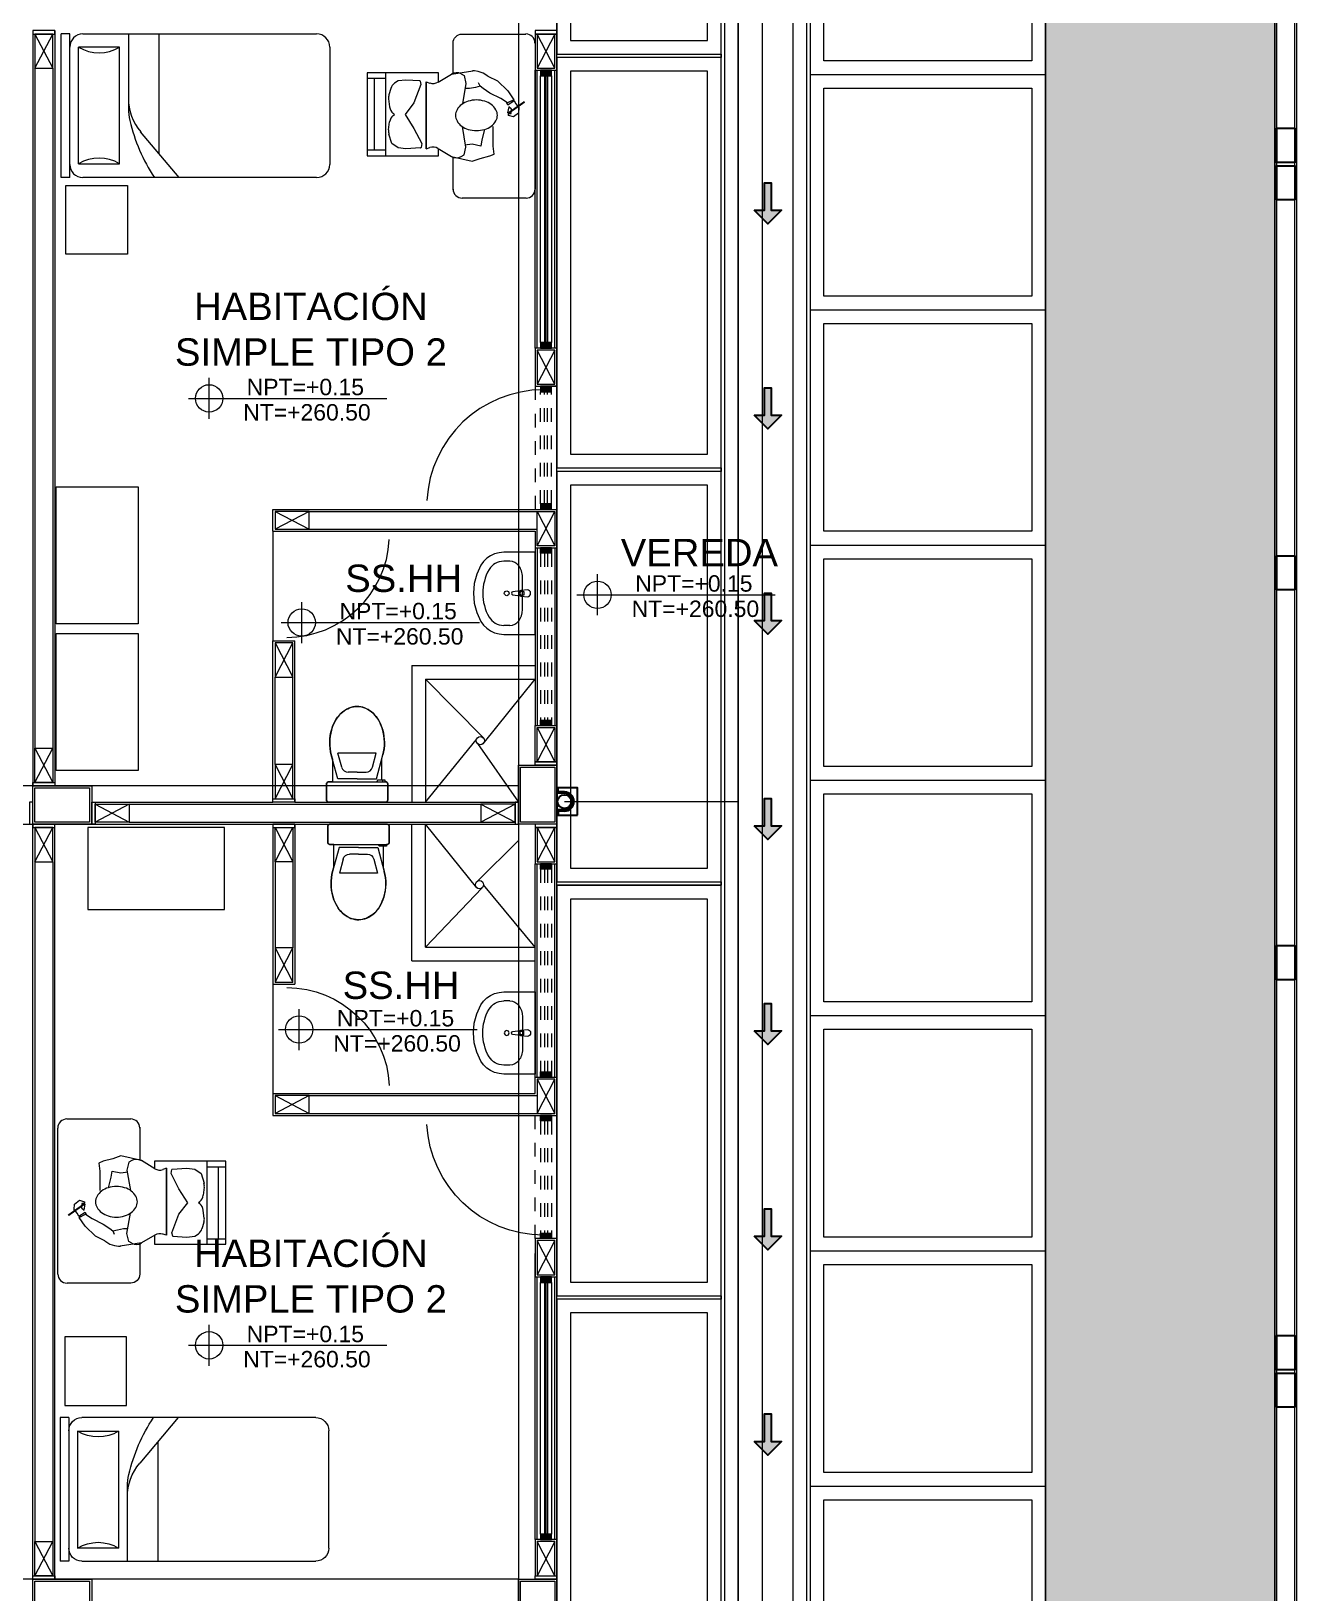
# Model space of a CAD drawing. Header units: metres. Extents: x 349075 to 349285, y 9281902 to 9282050.
# Drawn here: x 349152.67 to 349161.92, y 9282004.48 to 9282015.89 of the extents above; entities that cross this region are included whole.
import ezdxf

# ---------------------------------------------------------------- set-up
doc = ezdxf.new("R2010")
doc.units = ezdxf.units.M
doc.header["$LTSCALE"] = 0.25
doc.linetypes.add('01 nivel$0$HIDDEN2', pattern=[0.1875, 0.125, -0.0625])
doc.linetypes.add('DASHED2', pattern=[0.762, 0.635, -0.127])
for name, color, linetype, lineweight in [('.', 7, 'Continuous', 0), ('0_ CUNETAS', 151, 'Continuous', 5), ('0_VANOS', 30, 'Continuous', 9), ('AREA-VERDE', 3, 'CONTINUOUS', 9), ('ARQ-FONDO', 253, 'CONTINUOUS', 9), ('CUNETAS-RED', 5, 'CONTINUOUS', 18)]:
    doc.layers.add(name, color=color, linetype=linetype, lineweight=lineweight)
doc.styles.add('Arial_1', font='arial.ttf', dxfattribs={"height": 0.15})

# ---------------------------------------------------------------- blocks, each defined once
blk = doc.blocks.new('*U3833')
at = {"layer": '.', "lineweight": 30}
h = blk.add_hatch(color=1, dxfattribs=at)
h.dxf.hatch_style = 1
h.paths.add_polyline_path([(-0.025, -0.05), (-0.1, -0.05), (0, -0.15), (0.1, -0.05), (0.025, -0.05), (0.025, 0.15), (-0.025, 0.15)])
at = {"layer": '0_ CUNETAS', "color": 1, "lineweight": 30}
blk.add_lwpolyline([(-0.1, -0.05), (-0.025, -0.05), (-0.025, 0.15), (0.025, 0.15), (0.025, -0.05), (0.1, -0.05), (0, -0.15)], close=True, dxfattribs=at)
blk = doc.blocks.new('*U3824')
at = {"layer": '0_ CUNETAS', "color": 0, "linetype": 'ByBlock', "lineweight": -2, "transparency": 16777216}
for p in [(0, 25.5), (0, 24), (0, 22.5), (0, 21), (0, 19.5), (0, 18), (0, 16.5)]:
    blk.add_blockref('*U3833', p, dxfattribs=at)
blk = doc.blocks.new('red drenaje')
at = {"layer": 'CUNETAS-RED', "lineweight": 0}
for p, q in [((6.705, 111.023), (6.705, 73.493, 0)), ((7.305, 111.023), (7.305, 73.493, 0)), ((6.805, 110.923), (6.805, 73.903)), ((7.205, 110.923), (7.205, 73.903))]:
    blk.add_line(p, q, dxfattribs=at)
blk.add_lwpolyline([(6.805, 110.923), (7.205, 110.923), (7.205, 73.493), (6.805, 73.493), (6.805, 110.923)], dxfattribs=at)
blk.add_blockref('*U3824', (7.021, 71.131), dxfattribs=at)
blk = doc.blocks.new('C-4-flat-1-flat-1')
at = {"layer": 'ARQ-FONDO', "lineweight": 0}
for p, q in [((-0.436, -0.063), (-0.436, -0.473)), ((-0.306, -0.043), (-0.416, -0.043)), ((-0.286, -0.088), (-0.286, -0.063)), ((-0.122, -0.088), (-0.286, -0.088)), ((-0.266, -0.127), (-0.09, -0.079)), ((-0.09, -0.079), (-0.122, -0.088)), ((-0.266, -0.268), (-0.266, -0.127)), ((-0.216, -0.268), (-0.216, -0.203)), ((-0.179, -0.155), (-0.077, -0.128)), ((-0.077, -0.408), (-0.077, -0.128)), ((-0.266, -0.268), (-0.266, -0.409)), ((-0.216, -0.268), (-0.216, -0.333)), ((-0.275, -0.418), (-0.286, -0.413)), ((-0.274, -0.454), (-0.286, -0.454)), ((-0.275, -0.454), (-0.275, -0.418)), ((-0.275, -0.448), (-0.122, -0.448)), ((-0.275, -0.448), (-0.122, -0.448)), ((-0.275, -0.454), (-0.275, -0.448)), ((-0.274, -0.454), (-0.275, -0.454)), ((-0.274, -0.473), (-0.274, -0.454)), ((-0.274, -0.473), (-0.274, -0.454)), ((-0.266, -0.409), (-0.09, -0.456)), ((-0.179, -0.381), (-0.077, -0.408)), ((-0.122, -0.448), (-0.09, -0.456)), ((-0.416, -0.493), (-0.306, -0.493)), ((-0.286, -0.473), (-0.274, -0.473)), ((-0.286, -0.473), (-0.274, -0.473))]:
    blk.add_line(p, q, dxfattribs=at)
at = {"layer": 'ARQ-FONDO', "lineweight": 0, "flags": 128}
blk.add_lwpolyline([(-0.416, -0.043), (-0.306, -0.043, -0.016084), (-0.305, -0.043, -0.098696), (-0.298, -0.045, -0.082497), (-0.292, -0.049, -0.052188), (-0.29, -0.052, -0.043988), (-0.288, -0.055, -0.036572), (-0.287, -0.058, -0.034751), (-0.287, -0.061, -0.021821), (-0.286, -0.062, -0.006718), (-0.286, -0.063), (-0.286, -0.473, -0.016083), (-0.286, -0.474, -0.022806), (-0.287, -0.476, -0.021818), (-0.287, -0.478, -0.034754), (-0.288, -0.48, -0.036572), (-0.289, -0.483, -0.043988), (-0.291, -0.486, -0.052186), (-0.294, -0.489, -0.082496), (-0.3, -0.492, -0.082484), (-0.306, -0.493), (-0.416, -0.493, -0.016082), (-0.418, -0.493, -0.098699), (-0.425, -0.491, -0.082496), (-0.43, -0.487, -0.052185), (-0.433, -0.484, -0.043989), (-0.435, -0.481, -0.036572), (-0.436, -0.478, -0.034752), (-0.436, -0.475, -0.021821), (-0.436, -0.473, -0.006719), (-0.436, -0.473), (-0.436, -0.063, -0.016085), (-0.436, -0.062, -0.022804), (-0.436, -0.06, -0.021821), (-0.436, -0.058, -0.034752), (-0.435, -0.056, -0.036572), (-0.434, -0.053, -0.043989), (-0.432, -0.05, -0.052185), (-0.429, -0.047, -0.082499), (-0.423, -0.044, -0.082481), (-0.416, -0.043)], format="xyb", dxfattribs=at)
at = {"layer": 'ARQ-FONDO', "lineweight": 0}
for points in [[(-0.09, -0.456, 0.138325), (0.098, -0.453, 0.067431), (0.17, -0.421, 0.079159), (0.224, -0.373, 0.080244), (0.253, -0.323, 0.196401), (0.251, -0.207, 0.091852), (0.214, -0.151, 0.06635), (0.164, -0.111, 0.067294), (0.091, -0.08, 0.132913), (-0.09, -0.079)], [(-0.09, -0.079, -0.138325), (0.098, -0.082, -0.067431), (0.17, -0.115, -0.079159), (0.224, -0.163, -0.080244), (0.253, -0.212, -0.196401), (0.251, -0.328, -0.091852), (0.214, -0.385, -0.06635), (0.164, -0.424, -0.067294), (0.091, -0.455, -0.132913), (-0.09, -0.456)]]:
    blk.add_lwpolyline(points, format="xyb", dxfattribs=at)
for centre, major_axis, start_param, end_param in [((-0.416, -0.063), (0.02, -0.0013), 1.635126, 3.205922), ((-0.306, -0.063), (0.02, -0.0013), 0.06433, 1.635126), ((-0.166, -0.203), (0.0499, -0.0032), 1.896446, 3.205922), ((-0.166, -0.332), (0.0499, -0.0032), -3.077263, -1.767787), ((-0.416, -0.473), (0.02, -0.0013), -3.077263, -1.506467), ((-0.306, -0.473), (0.02, -0.0013), -1.506467, 0.06433)]:
    blk.add_ellipse(centre, major_axis=major_axis, ratio=1, start_param=start_param, end_param=end_param, dxfattribs=at)
blk = doc.blocks.new('Lavabo 22')
at = {"layer": 'ARQ-FONDO', "linetype": 'Continuous'}
for p, q in [((-0.3, 0), (-0.3, -0.229)), ((0.3, 0), (-0.3, 0)), ((0.3, -0.229), (0.3, 0)), ((0.119, -0.092), (-0.119, -0.092)), ((-0.025, -0.057), (-0.021, -0.099)), ((-0.018, -0.109), (-0.011, -0.162)), ((-0.014, -0.097), (-0.014, -0.082)), ((-0.014, -0.082), (0.014, -0.082)), ((0.011, -0.162), (0.018, -0.109)), ((0.014, -0.082), (0.014, -0.097)), ((0.021, -0.099), (0.025, -0.057)), ((-0.235, -0.183), (-0.235, -0.229)), ((0.235, -0.183), (0.235, -0.229)), ((-0.3, -0.229), (-0.297, -0.263)), ((-0.297, -0.263), (-0.289, -0.295)), ((-0.289, -0.295), (-0.274, -0.326)), ((-0.274, -0.326), (-0.256, -0.353)), ((0.256, -0.353), (0.274, -0.326)), ((0.274, -0.326), (0.289, -0.295)), ((0.289, -0.295), (0.297, -0.263)), ((0.297, -0.263), (0.3, -0.229)), ((-0.256, -0.353), (-0.232, -0.377)), ((-0.232, -0.377), (-0.205, -0.396)), ((-0.205, -0.396), (-0.14, -0.426)), ((-0.14, -0.426), (-0.071, -0.444)), ((-0.071, -0.444), (0, -0.45)), ((0, -0.45), (0.071, -0.444)), ((0.071, -0.444), (0.14, -0.426)), ((0.14, -0.426), (0.205, -0.396)), ((0.205, -0.396), (0.232, -0.377)), ((0.232, -0.377), (0.256, -0.353))]:
    blk.add_line(p, q, dxfattribs=at)
blk.add_circle((0, -0.207), 0.0175, dxfattribs=at)
for centre, radius, start, end in [((0, -0.057), 0.025, 0, 180), ((0, -0.097), 0.0211, 185.1696, 212.771), ((0, -0.097), 0.0211, 212.771, 327.229), ((0, -0.097), 0.0136, 180, 0), ((0, -0.097), 0.0211, 327.229, 354.8304), ((0, -0.16), 0.0112, 187.1389, 352.8611)]:
    blk.add_arc(centre, radius, start, end, dxfattribs=at)
for centre, major_axis, ratio, start_param, end_param in [((-0.119, -0.183), (0.116, 0), 0.783646, 1.570796, 3.141593), ((0.119, -0.183), (0.116, 0), 0.783646, 0, 1.570796), ((-0.119, -0.229), (0, 0.121), 0.956522, 1.570796, 2.644618), ((0, 0), (0, 0.382), 0.956522, 2.644618, 3.638567), ((0.119, -0.229), (0, 0.121), 0.956522, 3.638567, 4.712389)]:
    blk.add_ellipse(centre, major_axis=major_axis, ratio=ratio, start_param=start_param, end_param=end_param, dxfattribs=at)
blk = doc.blocks.new('columnas 2do bloque')
at = {"layer": 'ARQ-FONDO', "elevation": 0}
for points in [[(-0.28, -17.73), (-0.28, -17.3), (0, -17.3), (0, -17.73)], [(-0.265, -17.715), (-0.265, -17.315), (-0.015, -17.315), (-0.015, -17.715)], [(-3.83, -17.45), (-3.4, -17.45), (-3.4, -17.73), (-3.83, -17.73)], [(-3.815, -17.465), (-3.415, -17.465), (-3.415, -17.715), (-3.815, -17.715)], [(-3.83, -23.25), (-3.4, -23.25), (-3.4, -23.53), (-3.83, -23.53)], [(-3.815, -23.265), (-3.415, -23.265), (-3.415, -23.515), (-3.815, -23.515)], [(-0.28, -23.68), (-0.28, -23.25), (0, -23.25), (0, -23.68)], [(-0.265, -23.665), (-0.265, -23.265), (-0.015, -23.265), (-0.015, -23.665)]]:
    blk.add_lwpolyline(points, close=True, dxfattribs=at)
blk = doc.blocks.new('*U1056')
at = {"linetype": 'Continuous', "lineweight": 0, "true_color": 0xbebebe}
for points in [[(3037.252, 1360.543), (3037.212, 1360.543), (3037.212, 1360.463), (3037.252, 1360.463)], [(3039.242, 1360.543), (3039.202, 1360.543), (3039.202, 1360.463), (3039.242, 1360.463)]]:
    blk.add_hatch(color=9, dxfattribs=at).paths.add_polyline_path(points)
at = {"layer": '0_VANOS', "linetype": 'Continuous'}
for p, q in [((3037.252, 1360.513), (3039.202, 1360.513)), ((3037.252, 1360.503), (3039.202, 1360.503)), ((3037.252, 1360.493), (3039.202, 1360.493))]:
    blk.add_line(p, q, dxfattribs=at)
for points in [[(3037.212, 1360.543), (3037.212, 1360.463), (3037.252, 1360.463), (3037.252, 1360.543)], [(3037.252, 1360.543), (3039.202, 1360.543), (3039.202, 1360.463), (3037.252, 1360.463)], [(3039.202, 1360.543), (3039.202, 1360.463), (3039.242, 1360.463), (3039.242, 1360.543)]]:
    blk.add_lwpolyline(points, close=True, dxfattribs=at)
blk = doc.blocks.new('*U1057')
at = {"linetype": 'Continuous', "true_color": 0xbebebe}
for points in [[(3032.131, 1351.189), (3032.131, 1351.269), (3032.171, 1351.269), (3032.171, 1351.189)], [(3033.391, 1351.189), (3033.391, 1351.269), (3033.431, 1351.269), (3033.431, 1351.189)]]:
    blk.add_hatch(color=9, dxfattribs=at).paths.add_polyline_path(points)
at = {"layer": '0_VANOS', "linetype": 'Continuous'}
for p, q in [((3032.131, 1351.269), (3032.171, 1351.269)), ((3032.131, 1351.269), (3032.131, 1351.189)), ((3032.171, 1351.269), (3032.171, 1351.189)), ((3033.391, 1351.189), (3033.391, 1351.269)), ((3033.391, 1351.269), (3033.431, 1351.269)), ((3033.431, 1351.269), (3033.431, 1351.189)), ((3032.171, 1351.189), (3032.131, 1351.189)), ((3033.431, 1351.189), (3033.391, 1351.189))]:
    blk.add_line(p, q, dxfattribs=at)
at = {"layer": '0_VANOS', "linetype": '01 nivel$0$HIDDEN2', "ltscale": 0.5}
for p, q in [((3032.171, 1351.269), (3033.391, 1351.269)), ((3032.171, 1351.239), (3033.391, 1351.239)), ((3032.171, 1351.219), (3033.391, 1351.219)), ((3032.171, 1351.189), (3033.391, 1351.189))]:
    blk.add_line(p, q, dxfattribs=at)
at = {"layer": '0_VANOS', "linetype": '01 nivel$0$HIDDEN2'}
blk.add_line((3033.391, 1351.269), (3033.431, 1351.269), dxfattribs=at)
blk = doc.blocks.new('*U1060')
at = {"linetype": 'Continuous', "lineweight": 0, "true_color": 0xbebebe}
for points in [[(3037.252, 1360.543), (3037.212, 1360.543), (3037.212, 1360.463), (3037.252, 1360.463)], [(3039.132, 1360.543), (3039.092, 1360.543), (3039.092, 1360.463), (3039.132, 1360.463)]]:
    blk.add_hatch(color=9, dxfattribs=at).paths.add_polyline_path(points)
at = {"layer": '0_VANOS', "linetype": 'Continuous'}
for p, q in [((3037.252, 1360.513), (3039.092, 1360.513)), ((3037.252, 1360.503), (3039.092, 1360.503)), ((3037.252, 1360.493), (3039.092, 1360.493))]:
    blk.add_line(p, q, dxfattribs=at)
for points in [[(3037.212, 1360.543), (3037.212, 1360.463), (3037.252, 1360.463), (3037.252, 1360.543)], [(3037.252, 1360.543), (3039.092, 1360.543), (3039.092, 1360.463), (3037.252, 1360.463)], [(3039.092, 1360.543), (3039.092, 1360.463), (3039.132, 1360.463), (3039.132, 1360.543)]]:
    blk.add_lwpolyline(points, close=True, dxfattribs=at)
blk = doc.blocks.new('*U1052')
at = {"linetype": 'Continuous', "true_color": 0xbebebe}
for points in [[(3032.131, 1351.189), (3032.131, 1351.269), (3032.171, 1351.269), (3032.171, 1351.189)], [(3033.651, 1351.189), (3033.651, 1351.269), (3033.691, 1351.269), (3033.691, 1351.189)]]:
    blk.add_hatch(color=9, dxfattribs=at).paths.add_polyline_path(points)
at = {"layer": '0_VANOS', "linetype": 'Continuous'}
for p, q in [((3032.131, 1351.269), (3032.171, 1351.269)), ((3032.131, 1351.269), (3032.131, 1351.189)), ((3032.171, 1351.269), (3032.171, 1351.189)), ((3033.651, 1351.189), (3033.651, 1351.269)), ((3033.651, 1351.269), (3033.691, 1351.269)), ((3033.691, 1351.269), (3033.691, 1351.189)), ((3032.171, 1351.189), (3032.131, 1351.189)), ((3033.691, 1351.189), (3033.651, 1351.189))]:
    blk.add_line(p, q, dxfattribs=at)
at = {"layer": '0_VANOS', "linetype": '01 nivel$0$HIDDEN2', "ltscale": 0.5}
for p, q in [((3032.171, 1351.269), (3033.651, 1351.269)), ((3032.171, 1351.239), (3033.651, 1351.239)), ((3032.171, 1351.219), (3033.651, 1351.219)), ((3032.171, 1351.189), (3033.651, 1351.189))]:
    blk.add_line(p, q, dxfattribs=at)
at = {"layer": '0_VANOS', "linetype": '01 nivel$0$HIDDEN2'}
blk.add_line((3033.651, 1351.269), (3033.691, 1351.269), dxfattribs=at)
blk = doc.blocks.new('Cotas de elevación - M_Cota de elevación - Destino rellenado-517392-Nivel 1')
at = {"layer": 'ARQ-FONDO'}
for p, q in [((0, -0.0015), (0, 0.0015)), ((-0.0015, 0), (0.013, 0))]:
    blk.add_line(p, q, dxfattribs=at)
blk.add_circle((0, 0), 0.001, dxfattribs=at)
blk = doc.blocks.new('montante')
at = {"layer": 'ARQ-FONDO', "lineweight": 30}
for p, q in [((0, 0.07), (0.045, 0.07)), ((0, 0.06), (0.055, 0.06)), ((0.045, 0.07), (0.045, 0.095)), ((0, -0.06), (0.055, -0.06)), ((0, -0.07), (0.045, -0.07)), ((0.045, -0.07), (0.045, -0.095))]:
    blk.add_line(p, q, dxfattribs=at)
blk.add_lwpolyline([(-0.095, 0.1), (-0.095, -0.1), (0.055, -0.1), (0.055, 0.1)], close=True, dxfattribs=at)
blk.add_circle((0, 0), 0.05, dxfattribs=at)
for centre, radius, start, end in [((0, 0), 0.07, 90, 270), ((0, 0), 0.06, 90, 270), ((0.05, 0.095), 0.005, 0, 180), ((0.05, -0.095), 0.005, 180, 0)]:
    blk.add_arc(centre, radius, start, end, dxfattribs=at)
blk = doc.blocks.new('CAMA DE PLAZA Y MEDIA')
at = {"layer": 'ARQ-FONDO', "linetype": 'ByBlock', "lineweight": 0}
for p, q in [((-2.464, -0.474), (-2.464, 0.576)), ((-2.4, 0.576), (-2.464, 0.576)), ((-2.4, -0.474), (-2.4, 0.576)), ((-2.304, 0.576), (-0.596, 0.576)), ((-1.972, 0.576), (-1.972, 0.031)), ((-1.748, 0.576), (-1.748, -0.298)), ((-2.036, 0.48), (-2.336, 0.48)), ((-2.336, -0.374), (-2.336, 0.48)), ((-2.036, -0.374), (-2.036, 0.48)), ((-0.5, 0.48), (-0.5, -0.378)), ((-1.6, -0.474), (-1.882, -0.14)), ((-2.336, -0.374), (-2.036, -0.374)), ((-2.4, -0.474), (-2.464, -0.474)), ((-0.596, -0.474), (-2.304, -0.474))]:
    blk.add_line(p, q, dxfattribs=at)
for centre, radius, start, end in [((-2.304, 0.48), 0.096, 90, 180), ((-0.596, 0.48), 0.096, 0, 90), ((-2.186, 0.73), 0.292, 239.0362, 300.9638), ((-1.588, 0.107), 0.384, 180, 220.1059), ((-1.588, 0.031), 0.384, 180, 193.3928), ((-0.695, 0.244), 1.302, 193.3928, 213.4501), ((-2.186, -0.624), 0.292, 59.0362, 120.9638), ((-2.304, -0.378), 0.096, 180, 270), ((-0.596, -0.378), 0.096, 270, 0)]:
    blk.add_arc(centre, radius, start, end, dxfattribs=at)
blk = doc.blocks.new('escritorio dormitorios')
at = {"layer": 'ARQ-FONDO', "linetype": 'ByBlock', "lineweight": 0}
for p, q in [((-0.738, -0.105, -80.123), (-0.738, 0.361, -80.123)), ((-0.672, 0.428, -11.931), (0.395, 0.429, -80.123)), ((0.462, 0.362, -148.314), (0.462, -0.104, -148.314)), ((0.401, -0.17, -167.513), (0.163, -0.17, -167.513))]:
    blk.add_line(p, q, dxfattribs=at)
at = {"layer": 'ARQ-FONDO', "lineweight": 0}
for p, q in [((-0.395, 0.153), (-0.323, 0.229)), ((-0.323, 0.229), (-0.258, 0.272)), ((-0.258, 0.272), (-0.234, 0.227)), ((-0.254, 0.263), (-0.249, 0.275)), ((-0.249, 0.275), (-0.219, 0.229)), ((-0.219, 0.229), (-0.236, 0.221)), ((-0.43, 0.084), (-0.395, 0.153)), ((-0.267, 0.178), (-0.307, 0.097)), ((-0.234, 0.227), (-0.267, 0.178)), ((-0.356, 0.026), (-0.381, 0.016)), ((-0.34, 0.048), (-0.356, 0.026)), ((-0.307, 0.097), (-0.34, 0.048)), ((-0.445, -0.183), (-0.469, -0.027)), ((-0.447, -0.112), (-0.434, -0.09)), ((-0.434, -0.09), (-0.376, -0.077)), ((-0.376, -0.077), (-0.228, -0.103)), ((0.088, -0.077), (-0.061, -0.103)), ((0.146, -0.09), (0.088, -0.077)), ((0.158, -0.112), (0.146, -0.09)), ((-0.387, -0.281), (-0.445, -0.183)), ((0.098, -0.281), (0.157, -0.183)), ((-0.454, -0.277), (-0.454, -0.799)), ((-0.389, -0.277), (-0.454, -0.277)), ((-0.389, -0.367), (-0.38, -0.34)), ((0.101, -0.367), (0.092, -0.34)), ((0.152, -0.277), (0.101, -0.277)), ((0.152, -0.799), (0.152, -0.277)), ((-0.396, -0.413), (-0.402, -0.515)), ((-0.394, -0.411), (-0.37, -0.406)), ((0.101, -0.367), (-0.389, -0.367)), ((-0.389, -0.367), (0.101, -0.367)), ((-0.37, -0.406), (-0.235, -0.457)), ((-0.048, -0.457), (0.062, -0.399)), ((0.062, -0.399), (0.092, -0.405)), ((0.094, -0.408), (0.101, -0.515)), ((-0.402, -0.515), (-0.396, -0.573)), ((-0.235, -0.457), (-0.151, -0.522)), ((-0.151, -0.522), (-0.048, -0.457)), ((0.101, -0.515), (0.094, -0.573)), ((-0.454, -0.664), (0.152, -0.664)), ((-0.414, -0.664), (-0.414, -0.799)), ((-0.396, -0.573), (-0.378, -0.599)), ((-0.34, -0.626), (-0.294, -0.64)), ((-0.265, -0.642), (-0.205, -0.635)), ((-0.159, -0.609), (-0.151, -0.599)), ((-0.143, -0.609), (-0.151, -0.599)), ((-0.037, -0.642), (-0.096, -0.635)), ((0.062, -0.618), (-0.007, -0.64)), ((0.094, -0.573), (0.062, -0.618)), ((0.111, -0.664), (0.111, -0.799)), ((-0.454, -0.799), (0.152, -0.799)), ((-0.414, -0.747), (0.111, -0.747))]:
    blk.add_line(p, q, dxfattribs=at)
at = {"layer": 'ARQ-FONDO', "lineweight": 0, "const_width": 0.014}
blk.add_lwpolyline([(-0.157, 0.23), (-0.243, 0.352)], dxfattribs=at)
at = {"layer": 'ARQ-FONDO', "lineweight": 0}
for points in [[(-0.249, 0.275), (-0.227, 0.287), (-0.201, 0.31), (-0.16, 0.306), (-0.133, 0.27), (-0.143, 0.233), (-0.156, 0.233), (-0.156, 0.254), (-0.189, 0.255), (-0.205, 0.236), (-0.162, 0.228)], [(0.157, -0.183), (0.191, -0.032), (0.171, 0.026), (0.152, 0.097), (0.139, 0.129), (0.081, 0.122), (0.023, 0.122), (-0.061, 0.122)], [(-0.43, 0.084), (-0.453, 0.049), (-0.464, 0.013), (-0.469, -0.015), (-0.469, -0.03)], [(-0.356, 0.026), (-0.348, -0.008), (-0.339, -0.052), (-0.339, -0.083)], [(-0.041, 0.058), (0.036, 0.039), (0.081, 0.032), (0.068, -0.032), (0.075, -0.084)]]:
    blk.add_lwpolyline(points, dxfattribs=at)
blk.add_lwpolyline([(-0.256, 0, 0.07405), (-0.247, -0.06, 0.084801), (-0.223, -0.108, 0.106336), (-0.185, -0.142, 0.128955), (-0.144, -0.153, 0.128955), (-0.103, -0.142, 0.106336), (-0.065, -0.108, 0.084801), (-0.041, -0.06, 0.07405), (-0.032, 0, 0.07405), (-0.041, 0.06, 0.084801), (-0.065, 0.108, 0.106336), (-0.103, 0.142, 0.128955), (-0.144, 0.153, 0.128955), (-0.185, 0.142, 0.106336), (-0.223, 0.108, 0.084801), (-0.247, 0.06, 0.07405)], format="xyb", close=True, dxfattribs=at)
at = {"layer": 'ARQ-FONDO', "linetype": 'ByBlock', "lineweight": 0, "elevation": -80.123}
blk.add_lwpolyline([(-0.451, -0.171), (-0.672, -0.171, -0.414214), (-0.738, -0.105)], format="xyb", dxfattribs=at)
at = {"layer": 'ARQ-FONDO', "linetype": 'ByBlock', "lineweight": 0}
for centre, start, end in [((-0.672, 0.361, -11.931), 90, 180), ((0.395, 0.362, -80.123), 360, 90), ((0.395, -0.104, -148.314), 270, 0)]:
    blk.add_arc(centre, 0.0665, start, end, dxfattribs=at)
at = {"layer": 'ARQ-FONDO', "lineweight": 0}
for centre, radius, start, end in [((-0.384, -0.147), 0.0714, 150.9331, 210.9765), ((0.095, -0.147), 0.0714, 329.0235, 29.0669), ((-0.448, -0.318), 0.0714, 341.5564, 30.9765), ((0.159, -0.318), 0.0714, 149.0235, 198.4436), ((-0.393, -0.413), 0.0028, 101.3044, 176.6318), ((0.091, -0.408), 0.0028, 3.3682, 78.6956), ((0.091, -0.408), 0.0028, 3.3682, 78.6956), ((-0.32, -0.557), 0.0714, 215.5514, 252.9054), ((-0.273, -0.571), 0.0714, 252.9054, 277.1215), ((-0.214, -0.564), 0.0714, 277.1215, 321.3261), ((-0.087, -0.564), 0.0714, 218.6739, 262.8785), ((-0.028, -0.571), 0.0714, 262.8785, 287.0946)]:
    blk.add_arc(centre, radius, start, end, dxfattribs=at)
blk = doc.blocks.new('*U1569')
blk.add_arc((0.022, 0.048), 0.853, 0.1579, 87.0814)
blk = doc.blocks.new('*U1074')
at = {"linetype": 'Continuous', "true_color": 0xbebebe}
for points in [[(3032.131, 1351.189), (3032.131, 1351.269), (3032.171, 1351.269), (3032.171, 1351.189)], [(3032.991, 1351.189), (3032.991, 1351.269), (3033.031, 1351.269), (3033.031, 1351.189)]]:
    blk.add_hatch(color=9, dxfattribs=at).paths.add_polyline_path(points)
at = {"layer": '0_VANOS', "linetype": 'Continuous'}
for p, q in [((3032.131, 1351.269), (3032.171, 1351.269)), ((3032.131, 1351.269), (3032.131, 1351.189)), ((3032.171, 1351.269), (3032.171, 1351.189)), ((3032.991, 1351.189), (3032.991, 1351.269)), ((3032.991, 1351.269), (3033.031, 1351.269)), ((3033.031, 1351.269), (3033.031, 1351.189)), ((3032.171, 1351.189), (3032.131, 1351.189)), ((3033.031, 1351.189), (3032.991, 1351.189))]:
    blk.add_line(p, q, dxfattribs=at)
at = {"layer": '0_VANOS', "linetype": '01 nivel$0$HIDDEN2', "ltscale": 0.5}
for p, q in [((3032.171, 1351.269), (3032.991, 1351.269)), ((3032.171, 1351.239), (3032.991, 1351.239)), ((3032.171, 1351.219), (3032.991, 1351.219)), ((3032.171, 1351.189), (3032.991, 1351.189))]:
    blk.add_line(p, q, dxfattribs=at)
at = {"layer": '0_VANOS', "linetype": '01 nivel$0$HIDDEN2'}
blk.add_line((3032.991, 1351.269), (3033.031, 1351.269), dxfattribs=at)
blk = doc.blocks.new('*U995')
at = {"lineweight": 0}
blk.add_arc((0.022, 0.048), 0.753, 0.1579, 87.0814, dxfattribs=at)
blk = doc.blocks.new('BLOQUE EDF 07 PG')
at = {"layer": 'ARQ-FONDO'}
for p, q in [((-3.83, -11.93, -20.549), (-3.83, -17.45, -20.549)), ((-3.815, -12.205, 0), (-3.685, -11.955, 0)), ((-3.815, -11.955, 0), (-3.685, -12.205, 0)), ((-3.67, -11.93, -20.549), (-3.67, -17.45, -20.549)), ((-0.015, -11.955, 0), (-0.145, -12.205, 0)), ((-0.015, -12.205, 0), (-0.145, -11.955, 0)), ((-3.815, -12.205, -20.549), (-3.815, -17.175, -20.549)), ((-3.685, -12.205, -20.549), (-3.685, -17.175, -20.549)), ((-0.16, -14.25, -20.549), (-0.16, -12.22, -20.549)), ((-0.145, -14.25, -20.549), (-0.145, -12.22, -20.549)), ((-0.015, -14.25, -20.549), (-0.015, -12.22, -20.549)), ((0, -14.25, -20.549), (0, -12.22, 0)), ((-0.015, -14.265, 0), (-0.145, -14.515, 0)), ((-0.015, -14.515, 0), (-0.145, -14.265, 0)), ((-2.075, -15.43, -20.549), (0, -15.43, -20.549)), ((-2.075, -15.59, -20.549), (-2.075, -15.43, -20.549)), ((-2.06, -15.445, -20.549), (-1.81, -15.575, -20.549)), ((-1.81, -15.445, -20.549), (-2.06, -15.575, -20.549)), ((-1.81, -15.445, -20.549), (-0.145, -15.445, -20.549)), ((-0.145, -15.445, -726.032), (-0.015, -15.695, -726.032)), ((-0.145, -15.695, -726.032), (-0.015, -15.445, -726.032)), ((0, -15.43, -20.549), (0, -17.01, 0)), ((-2.075, -15.59, -20.549), (-0.16, -15.59, -20.549)), ((-2.075, -15.59, -20.549), (-2.075, -16.39, -20.549)), ((-1.81, -15.575, -20.549), (-0.145, -15.575, -20.549)), ((-0.16, -15.59, -20.549), (-0.16, -17.01)), ((-0.16, -15.71, -20.549), (0, -15.71, -20.549)), ((-0.145, -15.695, -20.549), (-0.145, -15.695, -20.549)), ((-0.145, -15.71, -20.549), (-0.145, -17.01, -20.549)), ((-0.015, -15.71, -20.549), (-0.015, -17.01, -20.549)), ((-2.075, -17.57, -20.549), (-2.075, -16.39, -20.549)), ((-2.075, -16.39, -20.549), (-1.915, -16.39, -20.549)), ((-2.06, -16.655, -20.549), (-1.93, -16.405, -20.549)), ((-2.06, -16.405, -20.549), (-1.93, -16.655, -20.549)), ((-1.915, -17.57, -20.549), (-1.915, -16.39, -20.549)), ((-2.06, -17.295), (-2.06, -16.655, -20.549)), ((-1.93, -17.295), (-1.93, -16.655, -20.549)), ((-1.06, -16.57, -20.549), (-1.06, -17.57, -20.549)), ((-1.06, -16.57, -20.549), (-0.16, -16.57, -20.549)), ((-0.96, -16.67, -20.549), (-0.96, -17.57, -20.549)), ((-0.96, -16.67, -20.549), (-0.16, -16.67, -20.549)), ((-0.96, -16.67, 0), (-0.54, -17.098, 0)), ((-0.54, -17.143, 0), (-0.16, -16.67, 0)), ((-0.96, -17.57, 0), (-0.59, -17.115, 0)), ((-0.145, -17.025), (-0.015, -17.275)), ((-0.145, -17.275), (-0.015, -17.025)), ((-3.815, -17.175, -705.483), (-3.685, -17.425, -705.483)), ((-3.815, -17.425, -705.483), (-3.685, -17.175, -705.483)), ((-0.581, -17.142, 0), (-0.28, -17.57, 0)), ((-2.06, -17.545), (-1.93, -17.295)), ((-2.06, -17.295), (-1.93, -17.545)), ((-3.375, -17.57, 0), (-2.075, -17.57, -20.549)), ((-1.915, -17.57, -20.549), (-0.28, -17.57, -20.549)), ((-3.125, -17.585, 0), (-3.375, -17.715, 0)), ((-3.375, -17.585, 0), (-3.125, -17.715, 0)), ((-3.125, -17.585, 0), (-0.555, -17.585, -20.549)), ((-0.555, -17.585, -20.549), (-0.305, -17.715, -20.549)), ((-0.305, -17.585, -20.549), (-0.555, -17.715, -20.549)), ((-3.83, -23.25, -20.549), (-3.83, -17.73, -20.549)), ((-3.815, -18.005, -20.549), (-3.685, -17.755, -20.549)), ((-3.815, -17.755, -20.549), (-3.685, -18.005, -20.549)), ((-3.67, -23.25, -20.549), (-3.67, -17.73, -20.549)), ((-3.375, -17.73, 0), (-0.28, -17.73, -20.549)), ((-3.125, -17.715, 0), (-0.555, -17.715, -20.549)), ((-2.075, -17.73, -20.549), (-2.075, -18.9, -20.549)), ((-2.06, -17.755, -20.549), (-1.93, -18.005, -20.549)), ((-2.06, -18.005, -20.549), (-1.93, -17.755, -20.549)), ((-1.915, -17.73, -20.549), (-1.915, -18.9, -20.549)), ((-1.06, -18.73, -20.549), (-1.06, -17.73, -20.549)), ((-0.96, -18.63, -20.549), (-0.96, -17.73, -20.549)), ((-0.586, -18.196, 0), (-0.96, -17.73, 0)), ((-0.145, -18.005, 0), (-0.015, -17.755, 0)), ((-0.145, -17.755, 0), (-0.015, -18.005, 0)), ((-0.586, -18.151, 0), (-0.28, -17.849, 0)), ((-3.815, -18.005, -20.549), (-3.815, -22.975, -20.549)), ((-3.685, -18.005, -20.549), (-3.685, -22.975, -20.549)), ((-2.06, -18.005, -20.549), (-2.06, -18.635, -20.549)), ((-1.93, -18.005, -20.549), (-1.93, -18.635, -20.549)), ((-0.16, -19.7, -20.549), (-0.16, -18.02, -20.549)), ((-0.145, -19.58, -20.549), (-0.145, -18.02, -20.549)), ((-0.015, -19.58, -20.549), (-0.015, -18.02, -20.549)), ((0, -19.86, -20.549), (0, -18.02, -20.549)), ((-0.96, -18.63, 0), (-0.546, -18.196, 0)), ((-0.16, -18.63, 0), (-0.536, -18.173, 0)), ((-2.06, -18.885, -20.549), (-1.93, -18.635, -20.549)), ((-2.06, -18.635, -20.549), (-1.93, -18.885, -20.549)), ((-0.96, -18.63, -20.549), (-0.16, -18.63, -20.549)), ((-1.06, -18.73, -20.549), (-0.16, -18.73, -20.549)), ((-2.075, -18.9, -20.549), (-1.915, -18.9, -20.549)), ((-2.075, -18.9, -20.549), (-2.075, -19.7, -20.549)), ((-0.16, -19.58, -20.549), (0, -19.58, -20.549)), ((-0.145, -19.845, -20.549), (-0.015, -19.595, -20.549)), ((-0.145, -19.595, -20.549), (-0.015, -19.845, -20.549)), ((-2.075, -19.7, -20.549), (-0.16, -19.7, -20.549)), ((-2.075, -19.7, -20.549), (-2.075, -19.86, -20.549)), ((-2.06, -19.715, -20.549), (-1.81, -19.845, -20.549)), ((-1.81, -19.715, -20.549), (-2.06, -19.845, -20.549)), ((-1.81, -19.715, -20.549), (-0.145, -19.715, -20.549)), ((-2.075, -19.86, -20.549), (0, -19.86, -20.549)), ((-1.81, -19.845, -20.549), (-0.145, -19.845, -20.549)), ((-0.16, -22.96, 0), (-0.16, -20.87, -20.549)), ((-0.015, -20.775), (-0.145, -21.025)), ((-0.015, -21.025), (-0.145, -20.775)), ((0, -22.96, 0), (0, -20.87, -20.549)), ((-0.145, -22.96, -20.549), (-0.145, -21.04, -20.549)), ((-0.015, -22.96, -20.549), (-0.015, -21.04, -20.549)), ((-3.815, -22.975, -705.483), (-3.685, -23.225, -705.483)), ((-3.815, -23.225, -705.483), (-3.685, -22.975, -705.483)), ((-0.015, -22.975, 0), (-0.145, -23.225, 0)), ((-0.015, -23.225, 0), (-0.145, -22.975, 0))]:
    blk.add_line(p, q, dxfattribs=at)
at = {"layer": 'ARQ-FONDO', "ltscale": 0.7}
for points in [[(-12.33, 1.5), (1.5, 1.5), (1.5, -36.63), (-12.33, -36.63)], [(0, -0.63), (-0.28, -0.63), (-0.28, -34.5), (0, -34.5)]]:
    blk.add_lwpolyline(points, close=True, dxfattribs=at)
at = {"layer": 'ARQ-FONDO'}
for points, elevation in [([(-3.83, -11.93), (-3.83, -11.955), (-3.67, -11.955), (-3.67, -11.93)], 0), ([(-3.815, -11.955), (-3.815, -12.205), (-3.685, -12.205), (-3.685, -11.955)], 0), ([(-0.16, -11.93), (-0.16, -11.955), (0, -11.955), (0, -11.93)], 0), ([(0, -12.22), (0, -11.955), (-0.16, -11.955), (-0.16, -12.22)], 0), ([(-0.015, -12.205), (-0.015, -11.955), (-0.145, -11.955), (-0.145, -12.205)], 0), ([(0, -14.53), (0, -14.25), (-0.16, -14.25), (-0.16, -14.53)], 0), ([(-0.015, -14.515), (-0.015, -14.265), (-0.145, -14.265), (-0.145, -14.515)], 0), ([(-3.659, -16.265), (-3.659, -15.265), (-3.059, -15.265), (-3.059, -16.265)], 0), ([(-1.81, -15.445), (-2.06, -15.445), (-2.06, -15.575), (-1.81, -15.575)], -20.549), ([(-0.145, -15.695), (-0.145, -15.445), (-0.015, -15.445), (-0.015, -15.695)], -726.032), ([(-3.659, -17.338), (-3.659, -16.338), (-3.059, -16.338), (-3.059, -17.338)], 0), ([(-2.06, -16.405), (-2.06, -16.655), (-1.93, -16.655), (-1.93, -16.405)], -20.549), ([(-3.815, -17.425), (-3.815, -17.175), (-3.685, -17.175), (-3.685, -17.425)], -705.483), ([(-2.06, -17.295), (-2.06, -17.545), (-1.93, -17.545), (-1.93, -17.295)], 0), ([(-3.83, -17.45), (-3.83, -17.425), (-3.67, -17.425), (-3.67, -17.45)], -705.483), ([(-3.83, -17.57), (-3.855, -17.57), (-3.855, -17.73), (-3.83, -17.73)], 0), ([(-3.4, -17.57), (-3.375, -17.57), (-3.375, -17.73), (-3.4, -17.73)], 0), ([(-2.075, -17.57), (-2.075, -17.545), (-1.915, -17.545), (-1.915, -17.57)], 0), ([(-0.28, -17.57), (-0.305, -17.57), (-0.305, -17.73), (-0.28, -17.73)], -20.549), ([(-3.375, -17.585), (-3.125, -17.585), (-3.125, -17.715), (-3.375, -17.715)], 0), ([(-0.305, -17.585), (-0.555, -17.585), (-0.555, -17.715), (-0.305, -17.715)], -20.549), ([(-3.83, -17.73), (-3.83, -17.755), (-3.67, -17.755), (-3.67, -17.73)], -20.549), ([(-3.815, -17.755), (-3.815, -18.005), (-3.685, -18.005), (-3.685, -17.755)], -20.549), ([(-2.075, -17.73), (-2.075, -17.755), (-1.915, -17.755), (-1.915, -17.73)], -20.549), ([(-2.06, -18.005), (-2.06, -17.755), (-1.93, -17.755), (-1.93, -18.005)], -20.549), ([(-0.16, -17.73), (-0.16, -17.755), (0, -17.755), (0, -17.73)], 0), ([(-0.16, -17.755), (-0.16, -18.02), (0, -18.02), (0, -17.755)], 0), ([(-0.145, -17.755), (-0.145, -18.005), (-0.015, -18.005), (-0.015, -17.755)], 0), ([(-2.06, -18.635), (-2.06, -18.885), (-1.93, -18.885), (-1.93, -18.635)], -20.549), ([(-0.145, -19.595), (-0.145, -19.845), (-0.015, -19.845), (-0.015, -19.595)], -20.549), ([(-1.81, -19.715), (-2.06, -19.715), (-2.06, -19.845), (-1.81, -19.845)], -20.549), ([(-3.815, -23.225), (-3.815, -22.975), (-3.685, -22.975), (-3.685, -23.225)], -705.483), ([(0, -23.225), (0, -22.96), (-0.16, -22.96), (-0.16, -23.225)], 0), ([(-0.015, -23.225), (-0.015, -22.975), (-0.145, -22.975), (-0.145, -23.225)], 0), ([(-3.83, -23.25), (-3.83, -23.225), (-3.67, -23.225), (-3.67, -23.25)], -705.483), ([(-0.16, -23.25), (-0.16, -23.225), (0, -23.225), (0, -23.25)], 0)]:
    blk.add_lwpolyline(points, close=True, dxfattribs=dict(at, elevation=elevation))
at = {"layer": 'ARQ-FONDO', "lineweight": 0}
for points, elevation in [([(-3.589, -13.062), (-3.138, -13.062), (-3.138, -13.563), (-3.589, -13.563)], -705.466), ([(-2.429, -17.755), (-3.429, -17.755), (-3.429, -18.355), (-2.429, -18.355)], 0), ([(-3.596, -21.98), (-3.145, -21.98), (-3.145, -21.479), (-3.596, -21.479)], -705.466)]:
    blk.add_lwpolyline(points, close=True, dxfattribs=dict(at, elevation=elevation))
at = {"layer": 'ARQ-FONDO', "linetype": 'DASHED2', "ltscale": 0.3, "elevation": -20.549}
for points in [[(-0.16, -14.53), (-0.16, -15.43), (0, -15.43), (0, -14.53)], [(-0.16, -20.76), (-0.16, -19.86), (0, -19.86), (0, -20.76)]]:
    blk.add_lwpolyline(points, close=True, dxfattribs=at)
at = {"layer": 'ARQ-FONDO'}
for points in [[(-0.16, -17.275), (-0.16, -17.01), (0, -17.01), (0, -17.275)], [(-0.145, -17.275), (-0.145, -17.025), (-0.015, -17.025), (-0.015, -17.275)], [(-0.16, -17.3), (-0.16, -17.275), (0, -17.275), (0, -17.3)], [(0, -21.04), (0, -20.76), (-0.16, -20.76), (-0.16, -21.04)], [(-0.015, -21.025), (-0.015, -20.775), (-0.145, -20.775), (-0.145, -21.025)]]:
    blk.add_lwpolyline(points, close=True, dxfattribs=at)
at = {"layer": 'ARQ-FONDO', "ltscale": 0.7, "elevation": 0}
for points in [[(-0.28, -17.73), (-0.28, -17.45), (-10.55, -17.45), (-10.55, -17.73)], [(-0.28, -23.53), (-0.28, -23.25), (-10.55, -23.25), (-10.55, -23.53)]]:
    blk.add_lwpolyline(points, close=True, dxfattribs=at)
at = {"layer": 'ARQ-FONDO'}
for centre in [(-0.56, -17.12, 0), (-0.566, -18.173, 0)]:
    blk.add_circle(centre, 0.03, dxfattribs=at)
for name, p in [('columnas 2do bloque', (0, 0, 0)), ('CAMA DE PLAZA Y MEDIA', (-1.16, -12.53, 0))]:
    blk.add_blockref(name, p, dxfattribs=at)
for name, p, rotation in [('escritorio dormitorios', (-0.588, -12.693, 46.027), 269.9999999999999), ('*U1056', (-1360.583, 3024.992, 0), 270), ('*U1569', (-0.05, -15.43, -20.549), 90.00000000000003), ('*U995', (-2.025, -15.59, -20.549), 270), ('*U1057', (-1351.309, 3016.421, -746.566), 270), ('C-4-flat-1-flat-1', (-1.728, -17.134, 0), 90.00000000000003), ('*U1052', (-1351.309, 3014.111, 0), 270), ('*U1074', (-1351.309, 3012.271, -705.466), 270), ('escritorio dormitorios', (-3.219, -20.347, 61.605), 89.99999999999991), ('*U1060', (-1360.583, 3016.172, 705.483), 270)]:
    blk.add_blockref(name, p, dxfattribs=dict(at, rotation=rotation))
at = {"layer": 'ARQ-FONDO', "xscale": 99.99999999999991, "yscale": 99.99999999999991, "zscale": 99.99999999999991}
for p in [(-2.542, -14.618, -20.549), (-1.865, -16.257, 0), (-1.884, -19.232, 0), (-2.542, -21.54, -20.549)]:
    blk.add_blockref('Cotas de elevación - M_Cota de elevación - Destino rellenado-517392-Nivel 1', p, dxfattribs=at)
at = {"layer": 'ARQ-FONDO', "xscale": -1}
for name, p, rotation in [('*U1074', (-1351.309, -3047.561, -705.466), 270), ('C-4-flat-1-flat-1', (-1.718, -18.166, 0), 90), ('*U995', (-2.025, -19.7, -20.549), 270), ('*U1569', (-0.05, -19.86, -20.549), 90), ('CAMA DE PLAZA Y MEDIA', (-1.167, -22.542, 0), 180)]:
    blk.add_blockref(name, p, dxfattribs=dict(at, rotation=rotation))
at = {"layer": 'ARQ-FONDO', "lineweight": 0}
for name, p, rotation in [('Lavabo 22', (-0.16, -16.043, 0), 269.9992960592288), ('montante', (0.055, -17.565), 180)]:
    blk.add_blockref(name, p, dxfattribs=dict(at, rotation=rotation))
at = {"layer": 'ARQ-FONDO', "lineweight": 0, "xscale": -1, "rotation": 270.0007039407712}
blk.add_blockref('Lavabo 22', (-0.16, -19.257, 0), dxfattribs=at)
at = {"layer": 'ARQ-FONDO', "char_height": 0.2, "width": 2.3499, "attachment_point": 1, "style": 'Arial_1'}
for s, insert in [('\\pxqc;HABITACIÓN SIMPLE TIPO 2', (-2.973, -13.846, -20.549)), ('\\pxqc;SS.HH', (-2.295, -15.833, 0)), ('\\pxqc;SS.HH', (-2.314, -18.808, 0)), ('\\pxqc;HABITACIÓN SIMPLE TIPO 2', (-2.973, -20.767, -20.549))]:
    blk.add_mtext(s, dxfattribs=dict(at, insert=insert))
at = {"layer": 'ARQ-FONDO', "char_height": 0.12, "width": 0.90214, "attachment_point": 1, "line_spacing_factor": 0.941778, "style": 'Arial_1'}
for s, insert in [('NPT=+0.15', (-2.267, -14.475, -20.549)), ('NT=+260.50', (-2.293, -14.66, -20.549)), ('NPT=+0.15', (-1.589, -16.113, 0)), ('NT=+260.50', (-1.615, -16.298, 0)), ('NPT=+0.15', (-1.608, -19.089, 0)), ('NT=+260.50', (-1.634, -19.273, 0)), ('NPT=+0.15', (-2.267, -21.397, -20.549)), ('NT=+260.50', (-2.293, -21.581, -20.549))]:
    blk.add_mtext(s, dxfattribs=dict(at, insert=insert))
blk = doc.blocks.new('JUNTA VEREDA')
at = {"layer": 'ARQ-FONDO'}
blk.add_lwpolyline([(-0.013, 1.2), (0.012, 1.2), (0.012, 0), (-0.013, 0)], close=True, dxfattribs=at)
blk = doc.blocks.new('VERDA EDF 07 PGG')
at = {"layer": 'ARQ-FONDO', "elevation": -20.549}
blk.add_lwpolyline([(-13.23, 0), (-13.23, -37.53), (0, -37.53), (0, 0)], close=True, dxfattribs=at)
at = {"layer": 'ARQ-FONDO'}
for points in [[(0, -13.302), (0, -10.302), (-1.2, -10.302), (-1.2, -13.302)], [(-0.1, -13.202), (-0.1, -10.402), (-1.1, -10.402), (-1.1, -13.202)], [(0, -16.327), (0, -13.327), (-1.2, -13.327), (-1.2, -16.327)], [(-0.1, -16.227), (-0.1, -13.427), (-1.1, -13.427), (-1.1, -16.227)], [(0, -19.352), (0, -16.352), (-1.2, -16.352), (-1.2, -19.352)], [(-0.1, -19.252), (-0.1, -16.452), (-1.1, -16.452), (-1.1, -19.252)], [(0, -22.378), (0, -19.378), (-1.2, -19.378), (-1.2, -22.378)], [(-0.1, -22.278), (-0.1, -19.478), (-1.1, -19.478), (-1.1, -22.278)], [(0, -25.403), (0, -22.403), (-1.2, -22.403), (-1.2, -25.403)], [(-0.1, -25.303), (-0.1, -22.503), (-1.1, -22.503), (-1.1, -25.303)]]:
    blk.add_lwpolyline(points, close=True, dxfattribs=at)
at = {"layer": 'ARQ-FONDO', "rotation": 90}
for p in [(0, -13.314), (0, -16.339), (0, -19.364), (0, -22.39)]:
    blk.add_blockref('JUNTA VEREDA', p, dxfattribs=at)
at = {"layer": 'ARQ-FONDO', "xscale": 99.99999999999991, "yscale": 99.99999999999991, "zscale": 99.99999999999991}
blk.add_blockref('Cotas de elevación - M_Cota de elevación - Destino rellenado-517392-Nivel 1', (-0.904, -17.254, 0), dxfattribs=at)
at = {"layer": 'ARQ-FONDO', "insert": (-1.334, -16.845, 0), "char_height": 0.2, "width": 2.3499, "attachment_point": 1, "style": 'Arial_1'}
blk.add_mtext('\\pxqc;VEREDA', dxfattribs=at)
at = {"layer": 'ARQ-FONDO', "char_height": 0.12, "width": 0.90214, "attachment_point": 1, "line_spacing_factor": 0.941778, "style": 'Arial_1'}
for s, insert in [('NPT=+0.15', (-0.628, -17.111, 0)), ('NT=+260.50', (-0.654, -17.296, 0))]:
    blk.add_mtext(s, dxfattribs=dict(at, insert=insert))

msp = doc.modelspace()

# ---------------------------------------------------------------- hatches: boundary and pattern name
at = {"layer": 'AREA-VERDE', "lineweight": 0, "true_color": 0xc4e4b2, "transparency": 33554610}
h = msp.add_hatch(color=3, dxfattribs=at)
h.dxf.hatch_style = 1
h.paths.add_polyline_path([(349092.703, 9282027.105), (349092.103, 9282027.105), (349092.138, 9281918.001), (349091.104, 9281918.001), (349091.048, 9282031.212), (349161.762, 9282031.212), (349161.762, 9281923.001), (349161, 9281923.001), (349161, 9281955.099), (349160.205, 9281955.101), (349160.204, 9281956.819), (349160.205, 9281957.044), (349160.205, 9281978.669), (349160.205, 9281988.056), (349160.085, 9281988.054), (349160.085, 9282030.769), (349092.685, 9282030.769), (349092.685, 9282027.329), (349092.703, 9282027.329)])

# ---------------------------------------------------------------- linework, layer by layer
at = {"layer": 'ARQ-FONDO'}
for p, q in [((349161.907, 9281917.856), (349161.907, 9282031.357)), ((349161.922, 9281917.841), (349161.922, 9282031.372)), ((349161.762, 9281918.001), (349161.762, 9282031.212)), ((349161.777, 9281917.986), (349161.777, 9282031.227)), ((349158.365, 9282030.769), (349158.365, 9281991.494)), ((349160.085, 9282030.769), (349160.085, 9281988.054)), ((349158.365, 9282015.574), (349160.085, 9282015.574)), ((349158.365, 9282013.854), (349160.085, 9282013.854)), ((349158.365, 9282012.134), (349160.085, 9282012.134)), ((349158.365, 9282010.414), (349160.085, 9282010.414)), ((349158.365, 9282008.694), (349160.085, 9282008.694)), ((349158.365, 9282006.974), (349160.085, 9282006.974)), ((349158.365, 9282005.254), (349160.085, 9282005.254))]:
    msp.add_line(p, q, dxfattribs=at)
at = {"layer": 'ARQ-FONDO', "lineweight": 0}
msp.add_line((349156.57, 9282010.259), (349157.84, 9282010.259), dxfattribs=at)
at = {"layer": 'ARQ-FONDO', "elevation": -4.4}
msp.add_lwpolyline([(349092.703, 9282027.105), (349092.103, 9282027.105), (349092.138, 9281918.001), (349091.104, 9281918.001), (349091.048, 9282031.212), (349161.762, 9282031.212), (349161.762, 9281923.001), (349161, 9281923.001), (349161, 9281955.099), (349160.204, 9281955.099), (349160.205, 9281956.819), (349160.205, 9281957.044), (349160.205, 9281978.669), (349160.205, 9281988.056), (349160.085, 9281988.054), (349160.085, 9282030.769), (349092.685, 9282030.769), (349092.685, 9282027.329), (349092.703, 9282027.329), (349092.703, 9282027.105)], dxfattribs=at)
at = {"layer": 'ARQ-FONDO', "elevation": 0}
for points in [[(349158.465, 9282015.674), (349158.465, 9282017.194), (349159.985, 9282017.194), (349159.985, 9282015.674)], [(349158.465, 9282013.954), (349158.465, 9282015.474), (349159.985, 9282015.474), (349159.985, 9282013.954)], [(349158.465, 9282012.234), (349158.465, 9282013.754), (349159.985, 9282013.754), (349159.985, 9282012.234)], [(349158.465, 9282010.514), (349158.465, 9282012.034), (349159.985, 9282012.034), (349159.985, 9282010.514)], [(349158.465, 9282008.794), (349158.465, 9282010.314), (349159.985, 9282010.314), (349159.985, 9282008.794)], [(349158.465, 9282007.074), (349158.465, 9282008.594), (349159.985, 9282008.594), (349159.985, 9282007.074)], [(349158.465, 9282005.354), (349158.465, 9282006.874), (349159.985, 9282006.874), (349159.985, 9282005.354)], [(349158.465, 9282003.634), (349158.465, 9282005.154), (349159.985, 9282005.154), (349159.985, 9282003.634)]]:
    msp.add_lwpolyline(points, close=True, dxfattribs=at)
at = {"layer": 'ARQ-FONDO', "lineweight": 30, "ltscale": 1.87}
for points in [[(349161.777, 9282014.931), (349161.777, 9282015.181), (349161.907, 9282015.181), (349161.907, 9282014.931)], [(349161.777, 9282014.656), (349161.777, 9282014.906), (349161.907, 9282014.906), (349161.907, 9282014.656)], [(349161.777, 9282011.806), (349161.777, 9282012.056), (349161.907, 9282012.056), (349161.907, 9282011.806)], [(349161.777, 9282008.956), (349161.777, 9282009.206), (349161.907, 9282009.206), (349161.907, 9282008.956)], [(349161.777, 9282006.106), (349161.777, 9282006.356), (349161.907, 9282006.356), (349161.907, 9282006.106)], [(349161.777, 9282005.831), (349161.777, 9282006.081), (349161.907, 9282006.081), (349161.907, 9282005.831)]]:
    msp.add_lwpolyline(points, close=True, dxfattribs=at)
at = {"layer": 'ARQ-FONDO'}
for points in [[(349161.922, 9282014.906), (349161.922, 9282014.931), (349161.762, 9282014.931), (349161.762, 9282014.906)], [(349161.922, 9282006.081), (349161.922, 9282006.106), (349161.762, 9282006.106), (349161.762, 9282006.081)]]:
    msp.add_lwpolyline(points, close=True, dxfattribs=at)

# ---------------------------------------------------------------- block references
at = {"layer": 'ARQ-FONDO', "lineweight": 5}
for name, p in [('BLOQUE EDF 07 PG', (349156.515, 9282027.824, 0)), ('VERDA EDF 07 PGG', (349157.715, 9282029.024, 0))]:
    msp.add_blockref(name, p, dxfattribs=at)
at = {"layer": 'CUNETAS-RED', "lineweight": 30}
msp.add_blockref('red drenaje', (349151.035, 9281918.001), dxfattribs=at)

doc.saveas('drawing.dxf')
